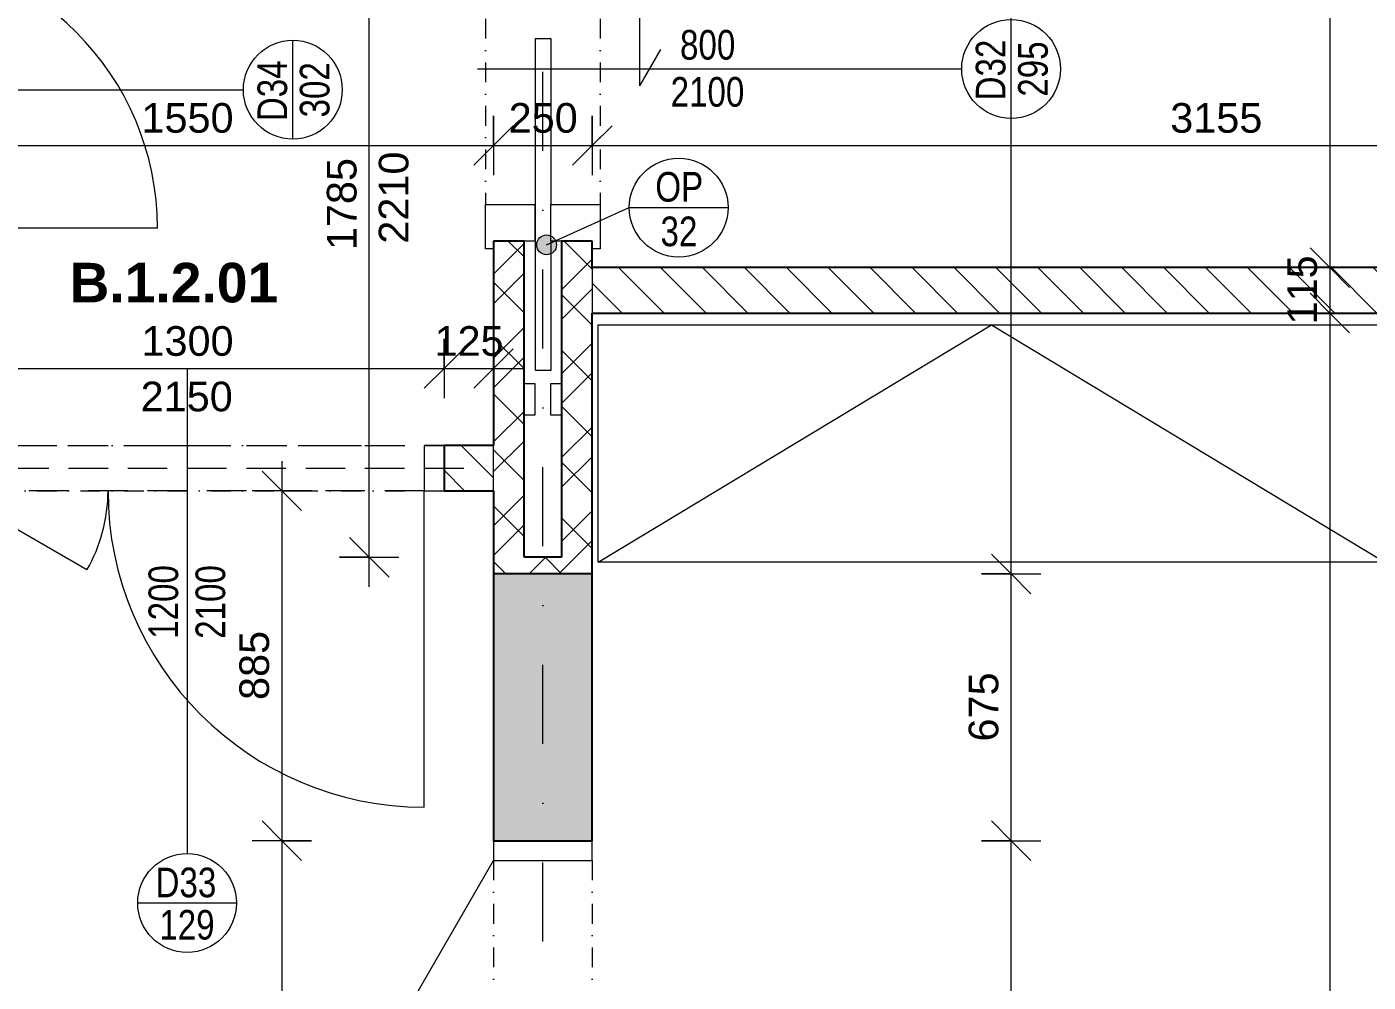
# Model space of a CAD drawing. Header units: millimetres. Extents: x -8633 to 38101, y -2985 to 57546.
# Drawn here: x 5865 to 9259, y 47045 to 49462 of the extents above; entities that cross this region are included whole.
import ezdxf

# ---------------------------------------------------------------- set-up
doc = ezdxf.new("R2010")
doc.units = ezdxf.units.MM
for name, pattern in [('HA_Dash_3mm-S1mm', [150, 100, -50]), ('HA_DashDot_10mm-S3mm', [500, 200, -150, 0, -150]), ('HA_DashDot_2_2mm-S0_6mm', [110, 50, -30, 0, -30])]:
    doc.linetypes.add(name, pattern=pattern)
for name, color, linetype, lineweight in [('A-____-____-DIMS', 9, 'Continuous', 5), ('A-____-____-DIMS-50', 9, 'Continuous', 5), ('A-AREA-____-IDEN', 9, 'Continuous', 9), ('A-DOOR-____-IDEN', 9, 'Continuous', 9), ('A-DOOR-____-MCUT', 9, 'HA_DashDot_2_2mm-S0_6mm', 9), ('A-DOOR-____-OTLN', 9, 'Continuous', 9), ('A-DOOR-FRAM-MCUT', 9, 'Continuous', 9), ('A-GENM-____-HDLN', 9, 'HA_Dash_3mm-S1mm', 9), ('A-GENM-____-IDEN', 9, 'Continuous', 9), ('A-GENM-____-OTLN', 9, 'Continuous', 9), ('A-WALL-____-MCUT', 9, 'Continuous', 25), ('A-WALL-____-PATT', 9, 'Continuous', 25), ('I-FURN-____-OTLN', 9, 'Continuous', 9), ('I-WALL-____-MCUT', 9, 'Continuous', 25), ('S-GRID-____-OTLN', 9, 'Continuous', 5)]:
    doc.layers.add(name, color=color, linetype=linetype, lineweight=lineweight)
doc.styles.add('Arial_1', font='arial.ttf', dxfattribs={"height": 75})
doc.styles.add('Arial_2', font='arial.ttf', dxfattribs={"width": 0.8, "height": 75})
doc.styles.add('Arial_B', font='arialbd.ttf', dxfattribs={"height": 100})
doc.dimstyles.new('Inner_Dimensions', dxfattribs={"dimscale": 304.8, "dimtxt": 76.519455, "dimasz": 0.328084, "dimexe": 0.246063, "dimexo": 0.0625, "dimgap": 0.032808, "dimtad": 1, "dimdec": 0, "dimzin": 0, "dimdsep": 46, "dimtxsty": 'Arial_1', "dimblk1": 'OBLIQUE', "dimblk2": 'OBLIQUE', "dimsah": 1, "dimcen": 0.09, "dimdle": 0.246063, "dimazin": 0, "dimtfac": 1, "dimtdec": 4, "dimtix": 1, "dimtmove": 0, "dimatfit": 3, "dimfxl": 0.246063, "dimfxlon": 1, "dimtvp": 1, "dimtolj": 1, "dimtzin": 0, "dimlwd": 9, "dimlwe": 9, "dimarcsym": 2})
doc.dimstyles.new('Inner_Dimensions_1', dxfattribs={"dimscale": 304.8, "dimtxt": 76.519455, "dimasz": 0.328084, "dimexe": 0.246063, "dimexo": 0.0625, "dimgap": 0.032808, "dimtad": 1, "dimdec": 0, "dimzin": 0, "dimdsep": 46, "dimtxsty": 'Arial_1', "dimblk1": 'OBLIQUE', "dimblk2": 'OBLIQUE', "dimsah": 1, "dimcen": 0.09, "dimdle": 0.246063, "dimazin": 0, "dimtfac": 1, "dimtdec": 4, "dimtix": 1, "dimtmove": 2, "dimatfit": 3, "dimfxl": 0.246063, "dimfxlon": 1, "dimtvp": 1, "dimtolj": 1, "dimtzin": 0, "dimlwd": 9, "dimlwe": 9, "dimarcsym": 2})
pattern_1 = [(135, (0, 0), (-53.03301, -53.03301), [])]

# ---------------------------------------------------------------- blocks, each defined once
blk = doc.blocks.new('HA_DR_Double_Swing_Solid - In_BJ_1200x2100_800-1670800-DPS_1NP - B')
at = {"layer": 'A-DOOR-____-MCUT'}
for p, q in [((-600, 57.5), (600, 57.5)), ((-600, -57.5), (600, -57.5))]:
    blk.add_line(p, q, dxfattribs=at)
at = {"layer": 'A-DOOR-____-OTLN', "lineweight": 5}
for p, q in [((-253.6, -257.5), (-600, -57.5)), ((600, -857.5), (600, -57.5))]:
    blk.add_line(p, q, dxfattribs=at)
for centre, radius, start, end in [((-600, -57.5), 400, 330, 0), ((600, -57.5), 800, 180, 270)]:
    blk.add_arc(centre, radius, start, end, dxfattribs=at)
at = {"layer": 'A-DOOR-FRAM-MCUT'}
for p, q in [((-600, 57.5), (-650, 57.5)), ((-600, -57.5), (-600, 57.5)), ((650, 57.5), (600, 57.5)), ((600, 57.5), (600, -57.5)), ((-650, -57.5), (-600, -57.5)), ((600, -57.5), (650, -57.5))]:
    blk.add_line(p, q, dxfattribs=at)
blk = doc.blocks.new('HA_DR_Single_Swing_Solid - In_BJ_700x2100-2124340-DPS_1NP - B')
at = {"layer": 'A-DOOR-____-MCUT'}
for p, q in [((-350, 57.5), (350, 57.5)), ((-350, -57.5), (350, -57.5))]:
    blk.add_line(p, q, dxfattribs=at)
at = {"layer": 'A-DOOR-____-OTLN', "lineweight": 5}
blk.add_line((350, 757.5), (350, 57.5), dxfattribs=at)
blk.add_arc((350, 57.5), 700, 90, 180, dxfattribs=at)
at = {"layer": 'A-DOOR-FRAM-MCUT'}
for p, q in [((-400, 57.5), (-350, 57.5)), ((-350, 57.5), (-350, -57.5)), ((350, 57.5), (400, 57.5)), ((350, -57.5), (350, 57.5)), ((-350, -57.5), (-400, -57.5)), ((400, -57.5), (350, -57.5))]:
    blk.add_line(p, q, dxfattribs=at)
blk = doc.blocks.new('HA_DR_Double_Swing_Solid - In_BJ_1600x2100_900-1670809-DPS_1NP - B')
at = {"layer": 'A-DOOR-____-MCUT'}
for p, q in [((-800, 125), (800, 125)), ((-800, -125), (800, -125))]:
    blk.add_line(p, q, dxfattribs=at)
at = {"layer": 'A-DOOR-____-OTLN', "lineweight": 5}
for p, q in [((-193.8, -475), (-800, -125)), ((800, -1025), (800, -125))]:
    blk.add_line(p, q, dxfattribs=at)
for centre, radius, start, end in [((-800, -125), 700, 330, 360), ((800, -125), 900, 180, 270)]:
    blk.add_arc(centre, radius, start, end, dxfattribs=at)
at = {"layer": 'A-DOOR-FRAM-MCUT'}
for p, q in [((-800, 125), (-850, 125)), ((-800, -125), (-800, 125)), ((850, 125), (800, 125)), ((800, 125), (800, -125)), ((-850, -125), (-800, -125)), ((800, -125), (850, -125))]:
    blk.add_line(p, q, dxfattribs=at)
blk = doc.blocks.new('NAB_Šatní_skříň_ADNS - 600x2000xšířka-1538360-DPS_1NP - B')
at = {"layer": 'I-FURN-____-OTLN'}
for p, q in [((0, -600), (995, 0)), ((0, 0), (1990, 0)), ((0, -600), (0, 0)), ((995, 0), (1990, -600)), ((1990, 0), (1990, -600)), ((1990, -600), (0, -600))]:
    blk.add_line(p, q, dxfattribs=at)
blk = doc.blocks.new('HA_DR_Single_SlidingToPocket_Solid - In_BJ_800x2100-2105138-DPS_1NP - B')
at = {"layer": 'A-DOOR-____-MCUT', "linetype": 'Continuous', "lineweight": 5}
for p, q in [((100, 245), (7.6, 298.3)), ((100, 245), (-100, 245)), ((-20, 20), (400, 20)), ((-20, -18.6), (-20, 20)), ((492.5, 20), (820, 20)), ((820, 20), (820, -18.6)), ((820, -18.6), (-20, -18.6))]:
    blk.add_line(p, q, dxfattribs=at)
at = {"layer": 'A-DOOR-____-MCUT'}
for p, q in [((-400, 145), (400, 145)), ((-400, -145), (400, -145))]:
    blk.add_line(p, q, dxfattribs=at)
at = {"layer": 'A-DOOR-FRAM-MCUT'}
for p, q in [((-512.5, 145), (-400, 145)), ((-512.5, 125), (-512.5, 145)), ((-400, 145), (-400, 20)), ((400, 145), (512.5, 145)), ((400, 20), (400, 145)), ((512.5, 145), (512.5, 125)), ((492.5, 47.5), (492.5, 20)), ((852.5, 20), (852.5, 47.5)), ((932.5, 47.5), (932.5, 20)), ((-420, 20), (-420, -20)), ((-400, 20), (-420, 20)), ((492.5, 20), (400, 20)), ((932.5, 20), (852.5, 20)), ((-420, -20), (-400, -20)), ((-400, -20), (-400, -145)), ((400, -20), (492.5, -20)), ((400, -145), (400, -20)), ((492.5, -20), (492.5, -47.5)), ((852.5, -20), (932.5, -20)), ((852.5, -47.5), (852.5, -20)), ((932.5, -20), (932.5, -47.5)), ((-512.5, -145), (-512.5, -125)), ((512.5, -125), (512.5, -145)), ((-400, -145), (-512.5, -145)), ((512.5, -145), (400, -145))]:
    blk.add_line(p, q, dxfattribs=at)
blk = doc.blocks.new('TB_Porotherm KP11_5_1500mm - TB_Porotherm KP11_5_1500mm-1920557-DPS_1NP - B')
at = {"layer": 'A-GENM-____-HDLN'}
for p, q in [((-750, 57.5), (750, 57.5)), ((-750, 0), (750, 0)), ((750, -57.5), (-750, -57.5))]:
    blk.add_line(p, q, dxfattribs=at)
blk = doc.blocks.new('DIMBLOCK18-DPS_1NP - B')
at = {"layer": 'A-____-____-DIMS-50', "lineweight": 9}
for p, q in [((5620.7, 48672.2), (5620.7, 48522.2)), ((5620.7, 48597.2), (5620.7, 48672.2)), ((6920.7, 48672.2), (6920.7, 48522.2)), ((6920.7, 48597.2), (6920.7, 48672.2)), ((5620.7, 48597.2), (5670.7, 48647.2)), ((6920.7, 48597.2), (6970.7, 48647.2)), ((5620.7, 48597.2), (5570.7, 48547.2)), ((5620.7, 48597.2), (6920.7, 48597.2)), ((6920.7, 48597.2), (6870.7, 48547.2))]:
    blk.add_line(p, q, dxfattribs=at)
at = {"layer": 'A-____-____-DIMS-50', "color": 0, "lineweight": 9, "insert": (6155.3, 48704.5), "char_height": 75, "width": 276.883, "attachment_point": 1, "line_spacing_factor": 0.941778, "style": 'Arial_1'}
blk.add_mtext('1300', dxfattribs=at)
blk = doc.blocks.new('_Oblique')
at = {"color": 0, "linetype": 'ByBlock', "lineweight": -2}
blk.add_line((-0.5, -0.5), (0.5, 0.5), dxfattribs=at)
blk = doc.blocks.new('DIMBLOCK19-DPS_1NP - B')
at = {"layer": 'A-____-____-DIMS-50', "lineweight": 9}
for p, q in [((6920.7, 48672.2), (6920.7, 48522.2)), ((6920.7, 48597.2), (6920.7, 48672.2)), ((7045.7, 48672.2), (7045.7, 48522.2)), ((7045.7, 48597.2), (7045.7, 48672.2)), ((6920.7, 48597.2), (6970.7, 48647.2)), ((7045.7, 48597.2), (7095.7, 48647.2)), ((6920.7, 48597.2), (6870.7, 48547.2)), ((6920.7, 48597.2), (7120.7, 48597.2)), ((7045.7, 48597.2), (6995.7, 48547.2))]:
    blk.add_line(p, q, dxfattribs=at)
at = {"layer": 'A-____-____-DIMS-50', "color": 0, "lineweight": 9, "insert": (6896.7, 48704.5), "char_height": 75, "width": 207.662, "attachment_point": 1, "line_spacing_factor": 0.941778, "style": 'Arial_1'}
blk.add_mtext('125', dxfattribs=at)
blk = doc.blocks.new('HA_TAG_Door_TypeMark_wDimensions - Scale50_Right with Bouble-921060-DPS_1NP - B')
at = {"layer": 'A-DOOR-____-IDEN'}
for p, q in [((0, 5), (0, -19.5)), ((-2.5, -22), (2.5, -22))]:
    blk.add_line(p, q, dxfattribs=at)
blk.add_circle((0, -22), 2.5, dxfattribs=at)
blk = doc.blocks.new('DIMBLOCK100-DPS_1NP - B')
at = {"layer": 'A-____-____-DIMS-50', "lineweight": 9}
for p, q in [((5495.7, 49236.5), (5495.7, 49086.5)), ((5495.7, 49161.5), (5495.7, 49236.5)), ((7045.7, 49236.5), (7045.7, 49086.5)), ((7045.7, 49161.5), (7045.7, 49236.5)), ((5495.7, 49161.5), (5545.7, 49211.5)), ((7045.7, 49161.5), (7095.7, 49211.5)), ((5495.7, 49161.5), (5445.7, 49111.5)), ((5495.7, 49161.5), (7045.7, 49161.5)), ((7045.7, 49161.5), (6995.7, 49111.5))]:
    blk.add_line(p, q, dxfattribs=at)
at = {"layer": 'A-____-____-DIMS-50', "color": 0, "lineweight": 9, "insert": (6155.3, 49268.9), "char_height": 75, "width": 276.883, "attachment_point": 1, "line_spacing_factor": 0.941778, "style": 'Arial_1'}
blk.add_mtext('1550', dxfattribs=at)
blk = doc.blocks.new('DIMBLOCK101-DPS_1NP - B')
at = {"layer": 'A-____-____-DIMS-50', "lineweight": 9}
for p, q in [((7045.7, 49236.5), (7045.7, 49086.5)), ((7045.7, 49161.5), (7045.7, 49236.5)), ((7295.7, 49236.5), (7295.7, 49086.5)), ((7295.7, 49161.5), (7295.7, 49236.5)), ((7045.7, 49161.5), (7095.7, 49211.5)), ((7295.7, 49161.5), (7345.7, 49211.5)), ((7045.7, 49161.5), (6995.7, 49111.5)), ((7045.7, 49161.5), (7295.7, 49161.5)), ((7295.7, 49161.5), (7245.7, 49111.5))]:
    blk.add_line(p, q, dxfattribs=at)
at = {"layer": 'A-____-____-DIMS-50', "color": 0, "lineweight": 9, "insert": (7084.2, 49268.9), "char_height": 75, "width": 207.662, "attachment_point": 1, "line_spacing_factor": 0.941778, "style": 'Arial_1'}
blk.add_mtext('250', dxfattribs=at)
blk = doc.blocks.new('DIMBLOCK102-DPS_1NP - B')
at = {"layer": 'A-____-____-DIMS-50', "lineweight": 9}
for p, q in [((7295.7, 49236.5), (7295.7, 49086.5)), ((7295.7, 49161.5), (7295.7, 49236.5)), ((10450.7, 49236.5), (10450.7, 49086.5)), ((10450.7, 49161.5), (10450.7, 49236.5)), ((7295.7, 49161.5), (7345.7, 49211.5)), ((10450.7, 49161.5), (10500.7, 49211.5)), ((7295.7, 49161.5), (7245.7, 49111.5)), ((7295.7, 49161.5), (10450.7, 49161.5)), ((10450.7, 49161.5), (10400.7, 49111.5))]:
    blk.add_line(p, q, dxfattribs=at)
at = {"layer": 'A-____-____-DIMS-50', "color": 0, "lineweight": 9, "insert": (8757.8, 49268.9), "char_height": 75, "width": 276.883, "attachment_point": 1, "line_spacing_factor": 0.941778, "style": 'Arial_1'}
blk.add_mtext('3155', dxfattribs=at)
blk = doc.blocks.new('DIMBLOCK188-DPS_1NP - B')
at = {"layer": 'A-____-____-DIMS-50', "lineweight": 9}
for p, q in [((9161.4, 50752.7), (9161.4, 48852.7)), ((9161.4, 50677.7), (9111.4, 50727.7)), ((9236.4, 50677.7), (9086.4, 50677.7)), ((9161.4, 50677.7), (9211.4, 50627.7)), ((9161.4, 50677.7), (9236.4, 50677.7)), ((9161.4, 48852.7), (9111.4, 48902.7)), ((9236.4, 48852.7), (9086.4, 48852.7)), ((9161.4, 48852.7), (9211.4, 48802.7)), ((9161.4, 48852.7), (9236.4, 48852.7))]:
    blk.add_line(p, q, dxfattribs=at)
at = {"layer": 'A-____-____-DIMS-50', "color": 0, "lineweight": 9, "insert": (9054, 49649.9), "char_height": 75, "width": 276.883, "attachment_point": 1, "rotation": 90, "line_spacing_factor": 0.941778, "style": 'Arial_1'}
blk.add_mtext('1825', dxfattribs=at)
blk = doc.blocks.new('DIMBLOCK189-DPS_1NP - B')
at = {"layer": 'A-____-____-DIMS-50', "lineweight": 9}
for p, q in [((9161.4, 48852.7), (9111.4, 48902.7)), ((9236.4, 48852.7), (9086.4, 48852.7)), ((9161.4, 48852.7), (9161.4, 48737.7)), ((9161.4, 48852.7), (9211.4, 48802.7)), ((9161.4, 48852.7), (9236.4, 48852.7)), ((9161.4, 48737.7), (9111.4, 48787.7)), ((9236.4, 48737.7), (9086.4, 48737.7)), ((9161.4, 48737.7), (9211.4, 48687.7)), ((9161.4, 48737.7), (9236.4, 48737.7))]:
    blk.add_line(p, q, dxfattribs=at)
at = {"layer": 'A-____-____-DIMS-50', "color": 0, "lineweight": 9, "insert": (9054, 48708.7), "char_height": 75, "width": 207.662, "attachment_point": 1, "rotation": 90, "line_spacing_factor": 0.941778, "style": 'Arial_1'}
blk.add_mtext('115', dxfattribs=at)
blk = doc.blocks.new('DIMBLOCK190-DPS_1NP - B')
at = {"layer": 'A-____-____-DIMS-50', "lineweight": 9}
for p, q in [((9161.4, 48737.7), (9111.4, 48787.7)), ((9236.4, 48737.7), (9086.4, 48737.7)), ((9161.4, 48737.7), (9161.4, 43977.7)), ((9161.4, 48737.7), (9211.4, 48687.7)), ((9161.4, 48737.7), (9236.4, 48737.7)), ((9161.4, 44052.7), (9111.4, 44102.7)), ((9236.4, 44052.7), (9086.4, 44052.7)), ((9161.4, 44052.7), (9211.4, 44002.7)), ((9161.4, 44052.7), (9236.4, 44052.7))]:
    blk.add_line(p, q, dxfattribs=at)
at = {"layer": 'A-____-____-DIMS-50', "color": 0, "lineweight": 9, "insert": (9054, 46279.9), "char_height": 75, "width": 276.883, "attachment_point": 1, "rotation": 90, "line_spacing_factor": 0.941778, "style": 'Arial_1'}
blk.add_mtext('4685', dxfattribs=at)
blk = doc.blocks.new('DIMBLOCK204-DPS_1NP - B')
at = {"layer": 'A-____-____-DIMS-50', "lineweight": 9}
for p, q in [((6510.4, 48362.7), (6510.4, 47402.7)), ((6510.4, 48287.7), (6460.4, 48337.7)), ((6585.4, 48287.7), (6435.4, 48287.7)), ((6510.4, 48287.7), (6560.4, 48237.7)), ((6510.4, 48287.7), (6585.4, 48287.7)), ((6510.4, 47402.7), (6460.4, 47452.7)), ((6585.4, 47402.7), (6435.4, 47402.7)), ((6510.4, 47402.7), (6560.4, 47352.7)), ((6510.4, 47402.7), (6585.4, 47402.7))]:
    blk.add_line(p, q, dxfattribs=at)
at = {"layer": 'A-____-____-DIMS-50', "color": 0, "lineweight": 9, "insert": (6403, 47758.7), "char_height": 75, "width": 207.662, "attachment_point": 1, "rotation": 90, "line_spacing_factor": 0.941778, "style": 'Arial_1'}
blk.add_mtext('885', dxfattribs=at)
blk = doc.blocks.new('DIMBLOCK205-DPS_1NP - B')
at = {"layer": 'A-____-____-DIMS-50', "lineweight": 9}
for p, q in [((6510.4, 47402.7), (6460.4, 47452.7)), ((6585.4, 47402.7), (6435.4, 47402.7)), ((6510.4, 47402.7), (6510.4, 45702.7)), ((6510.4, 47402.7), (6560.4, 47352.7)), ((6510.4, 47402.7), (6585.4, 47402.7)), ((6510.4, 45702.7), (6460.4, 45752.7)), ((6585.4, 45702.7), (6435.4, 45702.7)), ((6510.4, 45702.7), (6560.4, 45652.7)), ((6510.4, 45702.7), (6585.4, 45702.7))]:
    blk.add_line(p, q, dxfattribs=at)
at = {"layer": 'A-____-____-DIMS-50', "color": 0, "lineweight": 9, "insert": (6403, 46437.4), "char_height": 75, "width": 276.883, "attachment_point": 1, "rotation": 90, "line_spacing_factor": 0.941778, "style": 'Arial_1'}
blk.add_mtext('1700', dxfattribs=at)
blk = doc.blocks.new('HA_TAG_GM_Products - Generic-588599-DPS_1NP - B')
at = {"layer": 'A-GENM-____-IDEN'}
blk.add_line((-2.5, 0), (2.5, 0), dxfattribs=at)
blk.add_circle((0, 0), 2.5, dxfattribs=at)
blk = doc.blocks.new('DIMBLOCK284-DPS_1NP - B')
at = {"layer": 'A-____-____-DIMS-50', "lineweight": 9}
for p, q in [((8355.3, 47402.7), (8305.3, 47452.7)), ((8280.3, 47402.7), (8430.3, 47402.7)), ((8355.3, 47402.7), (8280.3, 47402.7)), ((8355.3, 45702.7), (8355.3, 47402.7)), ((8355.3, 47402.7), (8405.3, 47352.7)), ((8355.3, 45702.7), (8305.3, 45752.7)), ((8280.3, 45702.7), (8430.3, 45702.7)), ((8355.3, 45702.7), (8280.3, 45702.7)), ((8355.3, 45702.7), (8405.3, 45652.7))]:
    blk.add_line(p, q, dxfattribs=at)
at = {"layer": 'A-____-____-DIMS-50', "color": 0, "lineweight": 9, "insert": (8247.9, 46437.4), "char_height": 75, "width": 276.883, "attachment_point": 1, "rotation": 90, "line_spacing_factor": 0.941778, "style": 'Arial_1'}
blk.add_mtext('1700', dxfattribs=at)
blk = doc.blocks.new('DIMBLOCK285-DPS_1NP - B')
at = {"layer": 'A-____-____-DIMS-50', "lineweight": 9}
for p, q in [((8355.3, 48077.7), (8305.3, 48127.7)), ((8280.3, 48077.7), (8430.3, 48077.7)), ((8355.3, 48077.7), (8280.3, 48077.7)), ((8355.3, 47402.7), (8355.3, 48077.7)), ((8355.3, 48077.7), (8405.3, 48027.7)), ((8355.3, 47402.7), (8305.3, 47452.7)), ((8280.3, 47402.7), (8430.3, 47402.7)), ((8355.3, 47402.7), (8280.3, 47402.7)), ((8355.3, 47402.7), (8405.3, 47352.7))]:
    blk.add_line(p, q, dxfattribs=at)
at = {"layer": 'A-____-____-DIMS-50', "color": 0, "lineweight": 9, "insert": (8247.9, 47653.7), "char_height": 75, "width": 207.662, "attachment_point": 1, "rotation": 90, "line_spacing_factor": 0.941778, "style": 'Arial_1'}
blk.add_mtext('675', dxfattribs=at)
blk = doc.blocks.new('DIMBLOCK286-DPS_1NP - B')
at = {"layer": 'A-____-____-DIMS-50', "lineweight": 9}
for p, q in [((8355.3, 48077.7), (8355.3, 50752.7)), ((8355.3, 50677.7), (8305.3, 50727.7)), ((8280.3, 50677.7), (8430.3, 50677.7)), ((8355.3, 50677.7), (8280.3, 50677.7)), ((8355.3, 50677.7), (8405.3, 50627.7)), ((8355.3, 48077.7), (8305.3, 48127.7)), ((8280.3, 48077.7), (8430.3, 48077.7)), ((8355.3, 48077.7), (8280.3, 48077.7)), ((8355.3, 48077.7), (8405.3, 48027.7))]:
    blk.add_line(p, q, dxfattribs=at)
at = {"layer": 'A-____-____-DIMS-50', "color": 0, "lineweight": 9, "insert": (8247.9, 49479.6), "char_height": 75, "width": 276.883, "attachment_point": 1, "rotation": 90, "line_spacing_factor": 0.941778, "style": 'Arial_1'}
blk.add_mtext('2600', dxfattribs=at)
blk = doc.blocks.new('DIMBLOCK287-DPS_1NP - B')
at = {"layer": 'A-____-____-DIMS-50', "lineweight": 9}
for p, q in [((6731.6, 49904.7), (6681.6, 49954.7)), ((6731.6, 48044.7), (6731.6, 49979.7)), ((6656.6, 49904.7), (6806.6, 49904.7)), ((6731.6, 49904.7), (6656.6, 49904.7)), ((6731.6, 49904.7), (6781.6, 49854.7)), ((6731.6, 48119.7), (6681.6, 48169.7)), ((6656.6, 48119.7), (6806.6, 48119.7)), ((6731.6, 48119.7), (6656.6, 48119.7)), ((6731.6, 48119.7), (6781.6, 48069.7))]:
    blk.add_line(p, q, dxfattribs=at)
at = {"layer": 'A-____-____-DIMS-50', "color": 0, "lineweight": 9, "insert": (6624.3, 48896.8), "char_height": 75, "width": 276.883, "attachment_point": 1, "rotation": 90, "line_spacing_factor": 0.941778, "style": 'Arial_1'}
blk.add_mtext('1785', dxfattribs=at)

msp = doc.modelspace()

# ---------------------------------------------------------------- hatches: boundary and pattern name
at = {"layer": 'A-GENM-____-IDEN'}
h = msp.add_hatch(color=256, dxfattribs=at)
edge = h.paths.add_edge_path()
edge.add_arc((7180.3, 48910.2), 25, 0, 360)
at = {"layer": 'A-WALL-____-PATT', "lineweight": 9}
h = msp.add_hatch(color=256, dxfattribs=at)
h.paths.add_polyline_path([(7295.7, 44052.7), (7295.7, 45702.7), (7045.7, 45702.7), (7045.7, 44052.7)])
h.paths.add_polyline_path([(7045.7, 47402.7), (7295.7, 47402.7), (7295.7, 48077.7), (7045.7, 48077.7)])
h.paths.add_polyline_path([(7045.7, 49904.7), (7295.7, 49904.7), (7295.7, 50677.7), (7045.7, 50677.7), (7045.7, 49962.7)])
at = {"layer": 'A-WALL-____-PATT', "lineweight": 5}
h = msp.add_hatch(dxfattribs=at)
h.set_pattern_fill('FP_4', color=256, style=0, pattern_type=2)
h.set_pattern_definition([(45, (0, 0), (-106.066, 106.066), []), (45, (75, 0), (-106.066, 106.066), []), (315, (0, 0), (70.71068, 70.71068), [])])
h.paths.add_polyline_path([(7045.7, 48077.7), (7295.7, 48077.7), (7295.7, 48919.7), (7218.2, 48919.7), (7218.2, 48119.7), (7123.2, 48119.7), (7123.2, 48919.7), (7045.7, 48919.7), (7045.7, 48287.7)])
h = msp.add_hatch(dxfattribs=at)
h.set_pattern_fill('FP_2', color=256, style=0, pattern_type=2)
h.set_pattern_definition(pattern_1)
h.paths.add_polyline_path([(10395.7, 48737.7), (10450.7, 48737.7), (10450.7, 48852.7), (10395.7, 48852.7)])
h.paths.add_polyline_path([(8227.6, 48737.7), (9495.7, 48737.7), (9495.7, 48852.7), (7295.7, 48852.7), (7295.7, 48737.7)])
h = msp.add_hatch(dxfattribs=at)
h.set_pattern_fill('FP_2', color=256, style=0, pattern_type=2)
h.set_pattern_definition(pattern_1)
h.paths.add_polyline_path([(7045.7, 48287.7), (7045.7, 48402.7), (6920.7, 48402.7), (6920.7, 48287.7)])
h.paths.add_polyline_path([(5133.9, 48287.7), (5620.7, 48287.7), (5620.7, 48402.7), (4230.7, 48402.7), (4230.7, 48287.7)])

# ---------------------------------------------------------------- linework, layer by layer
at = {"layer": 'A-GENM-____-IDEN'}
msp.add_line((7180.3, 48910.2), (7389.3, 49004.4), dxfattribs=at)
msp.add_circle((7180.3, 48910.2), 25, dxfattribs=at)
at = {"layer": 'A-WALL-____-MCUT', "lineweight": 9}
for p, q in [((7295.7, 48852.7), (7295.7, 48737.7)), ((7045.7, 48287.7), (7045.7, 48402.7))]:
    msp.add_line(p, q, dxfattribs=at)
at = {"layer": 'I-WALL-____-MCUT'}
for p, q in [((7045.7, 48919.7), (7045.7, 48402.7)), ((7123.2, 48919.7), (7045.7, 48919.7)), ((7123.2, 48119.7), (7123.2, 48919.7)), ((7295.7, 48919.7), (7218.2, 48919.7)), ((7218.2, 48919.7), (7218.2, 48119.7)), ((7295.7, 48852.7), (7295.7, 48919.7)), ((9495.7, 48852.7), (7295.7, 48852.7)), ((7295.7, 47402.7), (7295.7, 48737.7)), ((7295.7, 48737.7), (9330.7, 48737.7)), ((7045.7, 48402.7), (6920.7, 48402.7)), ((6920.7, 48402.7), (6920.7, 48287.7)), ((6920.7, 48287.7), (7045.7, 48287.7)), ((7045.7, 48287.7), (7045.7, 47402.7)), ((7218.2, 48119.7), (7123.2, 48119.7)), ((7295.7, 48077.7), (7045.7, 48077.7)), ((7045.7, 47402.7), (7295.7, 47402.7))]:
    msp.add_line(p, q, dxfattribs=at)
at = {"layer": 'S-GRID-____-OTLN', "linetype": 'HA_DashDot_10mm-S3mm', "lineweight": 9}
msp.add_line((7170.7, 38646.2), (7170.7, 55921.8), dxfattribs=at)

# ---------------------------------------------------------------- block references
at = {"layer": 'A-DOOR-____-IDEN', "xscale": 49.99999999999998, "yscale": 49.99999999999998, "zscale": 49.99999999999998, "rotation": 89.99999999999972}
for p in [(7255.3, 49355.2), (5438.2, 49302.7)]:
    msp.add_blockref('HA_TAG_Door_TypeMark_wDimensions - Scale50_Right with Bouble-921060-DPS_1NP - B', p, dxfattribs=at)
at = {"layer": 'A-DOOR-____-IDEN', "xscale": 49.99999999999998, "yscale": 49.99999999999998, "zscale": 49.99999999999998}
msp.add_blockref('HA_TAG_Door_TypeMark_wDimensions - Scale50_Right with Bouble-921060-DPS_1NP - B', (6270.7, 48345.2), dxfattribs=at)
at = {"layer": 'A-DOOR-____-OTLN', "rotation": 269.9999999999998}
for name, p in [('HA_DR_Single_SlidingToPocket_Solid - In_BJ_800x2100-2105138-DPS_1NP - B', (7170.7, 49412.2)), ('HA_DR_Single_Swing_Solid - In_BJ_700x2100-2124340-DPS_1NP - B', (5438.2, 49302.7)), ('HA_DR_Double_Swing_Solid - In_BJ_1600x2100_900-1670809-DPS_1NP - B', (7170.7, 46552.7))]:
    msp.add_blockref(name, p, dxfattribs=at)
at = {"layer": 'A-DOOR-____-OTLN'}
msp.add_blockref('HA_DR_Double_Swing_Solid - In_BJ_1200x2100_800-1670800-DPS_1NP - B', (6270.7, 48345.2), dxfattribs=at)
at = {"layer": 'A-GENM-____-IDEN', "xscale": 49.99999999999998, "yscale": 49.99999999999998, "zscale": 49.99999999999998}
msp.add_blockref('HA_TAG_GM_Products - Generic-588599-DPS_1NP - B', (7514.3, 49004.4), dxfattribs=at)
at = {"layer": 'A-GENM-____-OTLN'}
msp.add_blockref('TB_Porotherm KP11_5_1500mm - TB_Porotherm KP11_5_1500mm-1920557-DPS_1NP - B', (6270.7, 48345.2), dxfattribs=at)
at = {"layer": 'I-FURN-____-OTLN'}
msp.add_blockref('NAB_Šatní_skříň_ADNS - 600x2000xšířka-1538360-DPS_1NP - B', (7310.7, 48707.7), dxfattribs=at)

# ---------------------------------------------------------------- texts
at = {"layer": 'A-AREA-____-IDEN', "lineweight": 5, "insert": (5973.2, 48864.7), "char_height": 100, "width": 653.375, "attachment_point": 1, "style": 'Arial_B'}
msp.add_mtext('B.1.2.01', dxfattribs=at)
at = {"layer": 'A-DOOR-____-IDEN', "lineweight": 5, "char_height": 75, "attachment_point": 1}
for s, insert, width, style in [('800', (7517.7, 49453.8), 173.164, 'Arial_2'), ('2100', (7493.9, 49334.7), 230.886, 'Arial_2'), ('2150', (6153.2, 48564.1), 288.607, 'Arial_1'), ('D33', (6190.9, 47334.6), 189.198, 'Arial_2'), ('129', (6200.5, 47227.6), 173.164, 'Arial_2')]:
    msp.add_mtext(s, dxfattribs=dict(at, insert=insert, width=width, style=style))
at = {"layer": 'A-DOOR-____-IDEN', "lineweight": 5, "char_height": 75, "attachment_point": 1, "rotation": 90}
for s, insert, width, style in [('D32', (8265.9, 49275.5), 189.198, 'Arial_2'), ('295', (8373, 49285), 173.164, 'Arial_2'), ('D34', (6448.8, 49223), 189.198, 'Arial_2'), ('302', (6555.9, 49232.5), 173.164, 'Arial_2'), ('2210', (6755.6, 48913.2), 288.607, 'Arial_1'), ('1200', (6173.1, 47913.5), 230.886, 'Arial_2'), ('2100', (6292.1, 47913.5), 230.886, 'Arial_2')]:
    msp.add_mtext(s, dxfattribs=dict(at, insert=insert, width=width, style=style))
at = {"layer": 'A-GENM-____-IDEN', "lineweight": 5, "char_height": 75, "attachment_point": 1, "style": 'Arial_2'}
for s, insert, width in [('OP', (7455.2, 49094.5), 147.51), ('32', (7468.4, 48981.8), 115.443)]:
    msp.add_mtext(s, dxfattribs=dict(at, insert=insert, width=width))

# ---------------------------------------------------------------- dimensions: what is measured, and where the dimension line sits
at = {"layer": 'A-____-____-DIMS', "lineweight": 9}
dim = msp.add_linear_dim(base=(8355.3, 50677.7), p1=(8280.3, 48077.7), p2=(8280.3, 50677.7), angle=90, dimstyle='Inner_Dimensions_1', override={"dimpost": '<>', "dimfxl": 2600}, dxfattribs=at)
dim.commit()
dim.dimension.update_dxf_attribs({"geometry": 'DIMBLOCK286-DPS_1NP - B', "text_midpoint": (8297.9, 49618), "dimtype": 160, "text_rotation": 90})
for base, p1, p2, override, picture, middle in [((9161.4, 48852.7), (9236.4, 50677.7), (9236.4, 48852.7), {"dimpost": '<>', "dimfxl": 1825}, 'DIMBLOCK188-DPS_1NP - B', (9113.1, 49765.2)), ((6731.6, 49904.7), (6656.6, 48119.7), (6656.6, 49904.7), {"dimpost": '<>', "dimfxl": 1785}, 'DIMBLOCK287-DPS_1NP - B', (6683.3, 49012.2)), ((9161.4, 48737.7), (9236.4, 48852.7), (9236.4, 48737.7), {"dimpost": '<>', "dimfxl": 115}, 'DIMBLOCK189-DPS_1NP - B', (9113.1, 48795.2)), ((9161.4, 44052.7), (9236.4, 48737.7), (9236.4, 44052.7), {"dimpost": '<>', "dimfxl": 4685}, 'DIMBLOCK190-DPS_1NP - B', (9113.1, 46395.2)), ((6510.4, 47402.7), (6585.4, 48287.7), (6585.4, 47402.7), {"dimpost": '<>', "dimfxl": 885}, 'DIMBLOCK204-DPS_1NP - B', (6462.1, 47845.2)), ((8355.3, 48077.7), (8280.3, 47402.7), (8280.3, 48077.7), {"dimpost": '<>', "dimfxl": 675}, 'DIMBLOCK285-DPS_1NP - B', (8307, 47740.2)), ((6510.4, 45702.7), (6585.4, 47402.7), (6585.4, 45702.7), {"dimpost": '<>', "dimfxl": 1700}, 'DIMBLOCK205-DPS_1NP - B', (6462.1, 46552.7)), ((8355.3, 47402.7), (8280.3, 45702.7), (8280.3, 47402.7), {"dimpost": '<>', "dimfxl": 1700}, 'DIMBLOCK284-DPS_1NP - B', (8307, 46552.7))]:
    dim = msp.add_linear_dim(base=base, p1=p1, p2=p2, angle=90, dimstyle='Inner_Dimensions', override=override, dxfattribs=at)
    dim.commit()
    dim.dimension.update_dxf_attribs({"geometry": picture, "text_midpoint": middle})
for base, p1, p2, override, picture, middle in [((7045.7, 49161.5), (5495.7, 49236.5), (7045.7, 49236.5), {"dimpost": '<>', "dimfxl": 1550}, 'DIMBLOCK100-DPS_1NP - B', (6270.7, 49209.8)), ((7295.7, 49161.5), (7045.7, 49236.5), (7295.7, 49236.5), {"dimpost": '<>', "dimfxl": 250}, 'DIMBLOCK101-DPS_1NP - B', (7170.7, 49209.8)), ((10450.7, 49161.5), (7295.7, 49236.5), (10450.7, 49236.5), {"dimpost": '<>', "dimfxl": 3155}, 'DIMBLOCK102-DPS_1NP - B', (8873.2, 49209.9)), ((6920.7, 48597.2), (5620.7, 48672.2), (6920.7, 48672.2), {"dimpost": '<>', "dimfxl": 1300}, 'DIMBLOCK18-DPS_1NP - B', (6270.7, 48645.5)), ((7045.7, 48597.2), (6920.7, 48672.2), (7045.7, 48672.2), {"dimpost": '<>', "dimfxl": 125}, 'DIMBLOCK19-DPS_1NP - B', (6983.2, 48645.5))]:
    dim = msp.add_linear_dim(base=base, p1=p1, p2=p2, dimstyle='Inner_Dimensions', override=override, dxfattribs=at)
    dim.commit()
    dim.dimension.update_dxf_attribs({"geometry": picture, "text_midpoint": middle})

doc.saveas('drawing.dxf')
